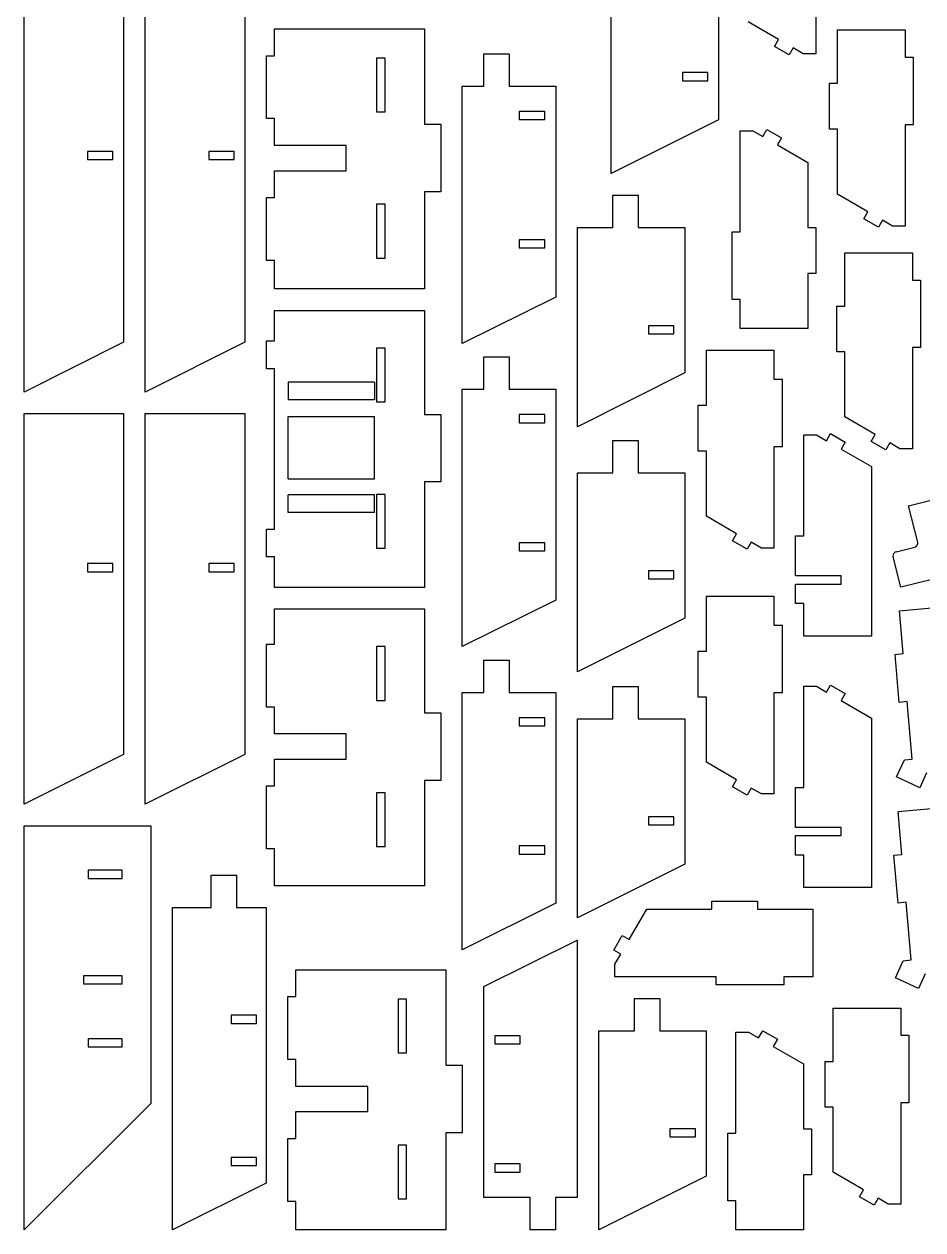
# Model space of a CAD drawing. Extents: x 12 to 2357, y -4 to 494.
# Drawn here: x 2024.7 to 2190.9, y -2.5 to 220.4 of the extents above; entities that cross this region are included whole.
import ezdxf

# ---------------------------------------------------------------- set-up
doc = ezdxf.new("R2010")
doc.units = 0
doc.layers.get('0').update_dxf_attribs({"linetype": 'CONTINUOUS'})

msp = doc.modelspace()

# ---------------------------------------------------------------- linework, layer by layer
for p, q in [((2171.12, 233.62), (2171.12, 214.92)), ((2133.26, 192.76), (2133.26, 229.56)), ((2153.12, 229.56), (2153.12, 202.69)), ((2024.71, 152.37), (2024.71, 224.58)), ((2043.11, 224.58), (2043.11, 161.58)), ((2047.11, 152.37), (2047.11, 224.58)), ((2065.52, 224.58), (2065.52, 161.58)), ((2164.22, 217.57), (2158.62, 220.8)), ((2071.02, 214.55), (2071.02, 219.51)), ((2071.02, 219.51), (2098.74, 219.51)), ((2098.74, 219.51), (2098.74, 201.87)), ((2175.12, 219.3), (2187.62, 219.3)), ((2175.12, 209.44), (2175.12, 219.3)), ((2187.62, 219.3), (2187.62, 214.26)), ((2163.47, 216.27), (2164.22, 217.57)), ((2166.17, 214.71), (2163.47, 216.27)), ((2069.52, 214.55), (2071.02, 214.55)), ((2069.52, 202.91), (2069.52, 214.55)), ((2091.47, 214.1), (2089.9, 214.1)), ((2089.9, 214.1), (2089.9, 204.17)), ((2091.47, 204.17), (2091.47, 214.1)), ((2109.73, 214.91), (2114.42, 214.89)), ((2109.73, 208.91), (2109.73, 214.91)), ((2114.42, 214.89), (2114.42, 208.91)), ((2166.92, 216), (2166.17, 214.71)), ((2168.79, 214.92), (2166.92, 216)), ((2171.12, 214.92), (2168.79, 214.92)), ((2187.62, 214.26), (2189.12, 214.26)), ((2189.12, 214.26), (2189.12, 201.76)), ((2146.43, 211.43), (2146.43, 209.93)), ((2151.12, 211.43), (2146.43, 211.43)), ((2146.43, 209.93), (2151.12, 209.93)), ((2151.12, 209.93), (2151.12, 211.43)), ((2105.74, 208.91), (2109.73, 208.91)), ((2105.74, 161.35), (2105.74, 208.91)), ((2114.42, 208.91), (2123.01, 208.91)), ((2123.01, 208.91), (2123.01, 169.92)), ((2173.62, 209.44), (2175.12, 209.44)), ((2173.62, 200.97), (2173.62, 209.44)), ((2071.02, 202.91), (2069.52, 202.91)), ((2071.02, 197.95), (2071.02, 202.91)), ((2089.9, 204.17), (2091.47, 204.17)), ((2116.28, 204.23), (2116.28, 202.73)), ((2120.97, 204.23), (2116.28, 204.23)), ((2120.97, 202.73), (2120.97, 204.23)), ((2098.74, 201.87), (2101.74, 201.87)), ((2101.74, 201.87), (2101.74, 189.37)), ((2116.28, 202.73), (2120.97, 202.73)), ((2153.12, 202.69), (2133.26, 192.76)), ((2157.12, 200.68), (2159.45, 200.68)), ((2157.12, 181.98), (2157.12, 200.68)), ((2159.45, 200.68), (2161.32, 199.6)), ((2161.32, 199.6), (2162.07, 200.9)), ((2162.07, 200.9), (2164.78, 199.34)), ((2175.12, 200.97), (2173.62, 200.97)), ((2175.12, 188.93), (2175.12, 200.97)), ((2187.62, 201.76), (2187.62, 183.06)), ((2189.12, 201.76), (2187.62, 201.76)), ((2164.78, 199.34), (2164.03, 198.04)), ((2036.45, 196.85), (2036.45, 195.35)), ((2041.13, 196.85), (2036.45, 196.85)), ((2041.13, 195.35), (2041.13, 196.85)), ((2058.85, 196.85), (2058.85, 195.35)), ((2063.54, 196.85), (2058.85, 196.85)), ((2063.54, 195.35), (2063.54, 196.85)), ((2084.28, 197.95), (2071.02, 197.95)), ((2084.28, 193.29), (2084.28, 197.95)), ((2164.03, 198.04), (2169.62, 194.81)), ((2036.45, 195.35), (2041.13, 195.35)), ((2058.85, 195.35), (2063.54, 195.35)), ((2169.62, 194.81), (2169.62, 182.78)), ((2071.02, 193.29), (2084.28, 193.29)), ((2071.02, 188.34), (2071.02, 193.29)), ((2069.52, 188.34), (2071.02, 188.34)), ((2069.52, 176.69), (2069.52, 188.34)), ((2098.74, 189.37), (2098.74, 171.42)), ((2101.74, 189.37), (2098.74, 189.37)), ((2133.59, 188.76), (2138.27, 188.76)), ((2133.59, 182.76), (2133.59, 188.76)), ((2138.27, 188.76), (2138.27, 182.76)), ((2180.72, 185.7), (2175.12, 188.93)), ((2089.9, 187.08), (2089.9, 177.14)), ((2091.47, 187.08), (2089.9, 187.08)), ((2091.47, 177.14), (2091.47, 187.08)), ((2179.97, 184.4), (2180.72, 185.7)), ((2182.67, 182.84), (2179.97, 184.4)), ((2183.42, 184.14), (2182.67, 182.84)), ((2185.29, 183.06), (2183.42, 184.14)), ((2187.62, 183.06), (2185.29, 183.06)), ((2127.01, 182.76), (2133.59, 182.76)), ((2127.01, 145.96), (2127.01, 182.76)), ((2138.27, 182.76), (2146.87, 182.76)), ((2146.87, 182.76), (2146.87, 155.89)), ((2155.62, 181.98), (2157.12, 181.98)), ((2155.62, 169.48), (2155.62, 181.98)), ((2169.62, 182.78), (2171.12, 182.78)), ((2171.12, 182.78), (2171.12, 174.3)), ((2116.28, 180.53), (2116.28, 179.03)), ((2120.97, 180.53), (2116.28, 180.53)), ((2116.28, 179.03), (2120.97, 179.03)), ((2120.97, 179.03), (2120.97, 180.53)), ((2071.02, 176.69), (2069.52, 176.69)), ((2071.02, 171.42), (2071.02, 176.69)), ((2089.9, 177.14), (2091.47, 177.14)), ((2176.48, 178.11), (2188.98, 178.11)), ((2176.48, 168.26), (2176.48, 178.11)), ((2188.98, 178.11), (2188.98, 173.07)), ((2169.62, 174.3), (2169.62, 164.1)), ((2171.12, 174.3), (2169.62, 174.3)), ((2188.98, 173.07), (2190.48, 173.07)), ((2190.48, 173.07), (2190.48, 160.57)), ((2098.74, 171.42), (2071.02, 171.42)), ((2123.01, 169.92), (2105.74, 161.35)), ((2157.12, 169.48), (2155.62, 169.48)), ((2157.12, 164.1), (2157.12, 169.48)), ((2071.02, 167.42), (2098.74, 167.42)), ((2071.02, 161.81), (2071.02, 167.42)), ((2098.74, 167.42), (2098.73, 148.24)), ((2174.98, 168.26), (2176.48, 168.26)), ((2174.98, 159.78), (2174.98, 168.26)), ((2140.18, 164.63), (2140.18, 163.13)), ((2144.87, 164.63), (2140.18, 164.63)), ((2140.18, 163.13), (2144.87, 163.13)), ((2144.87, 163.13), (2144.87, 164.63)), ((2169.62, 164.1), (2157.12, 164.1)), ((2043.11, 161.58), (2024.71, 152.37)), ((2065.52, 161.58), (2047.11, 152.37)), ((2069.52, 161.81), (2071.02, 161.81)), ((2069.52, 156.65), (2069.52, 161.81)), ((2188.98, 160.57), (2188.98, 141.87)), ((2190.48, 160.57), (2188.98, 160.57)), ((2091.47, 160.47), (2089.9, 160.47)), ((2089.9, 160.47), (2089.9, 150.54)), ((2091.47, 150.54), (2091.47, 160.47)), ((2109.73, 158.87), (2114.42, 158.85)), ((2109.73, 152.87), (2109.73, 158.87)), ((2114.42, 158.85), (2114.42, 152.87)), ((2150.87, 160.1), (2163.37, 160.1)), ((2150.87, 149.91), (2150.87, 160.1)), ((2163.37, 160.1), (2163.37, 154.72)), ((2176.48, 159.78), (2174.98, 159.78)), ((2176.48, 147.75), (2176.48, 159.78)), ((2071.02, 156.65), (2069.52, 156.65)), ((2071.02, 127), (2071.02, 156.65)), ((2073.54, 154.18), (2073.54, 150.91)), ((2089.48, 154.18), (2073.54, 154.18)), ((2089.48, 154.18), (2089.48, 150.91)), ((2146.87, 155.89), (2127.01, 145.96)), ((2163.37, 154.72), (2164.87, 154.72)), ((2164.87, 154.72), (2164.87, 142.22)), ((2105.74, 152.87), (2109.73, 152.87)), ((2105.74, 105.3), (2105.74, 152.87)), ((2114.42, 152.87), (2123.01, 152.87)), ((2123.01, 152.87), (2123.01, 113.88)), ((2089.48, 150.91), (2073.54, 150.91)), ((2089.9, 150.54), (2091.47, 150.54)), ((2149.37, 149.91), (2150.87, 149.91)), ((2149.37, 141.42), (2149.37, 149.91)), ((2024.71, 148.38), (2043.11, 148.38)), ((2024.71, 76.17), (2024.71, 148.38)), ((2043.11, 148.38), (2043.11, 85.37)), ((2047.11, 148.38), (2065.52, 148.38)), ((2047.11, 76.17), (2047.11, 148.38)), ((2065.52, 148.38), (2065.52, 85.37)), ((2073.54, 136.31), (2073.54, 147.81)), ((2073.54, 147.81), (2089.48, 147.81)), ((2089.48, 136.31), (2089.48, 147.81)), ((2098.73, 148.24), (2101.74, 148.24)), ((2101.74, 148.24), (2101.74, 135.74)), ((2116.28, 148.18), (2116.28, 146.68)), ((2120.97, 148.18), (2116.28, 148.18)), ((2120.97, 146.68), (2120.97, 148.18)), ((2182.08, 144.52), (2176.48, 147.75)), ((2116.28, 146.68), (2120.97, 146.68)), ((2133.59, 143.42), (2138.27, 143.42)), ((2133.59, 137.42), (2133.59, 143.42)), ((2138.27, 143.42), (2138.27, 137.42)), ((2168.87, 144.45), (2171.2, 144.45)), ((2168.87, 125.75), (2168.87, 144.45)), ((2171.2, 144.45), (2173.07, 143.37)), ((2173.07, 143.37), (2173.82, 144.67)), ((2173.82, 144.67), (2176.52, 143.11)), ((2176.52, 143.11), (2175.77, 141.81)), ((2181.33, 143.22), (2182.08, 144.52)), ((2184.03, 141.66), (2181.33, 143.22)), ((2184.78, 142.95), (2184.03, 141.66)), ((2186.66, 141.87), (2184.78, 142.95)), ((2150.87, 141.42), (2149.37, 141.42)), ((2150.87, 129.4), (2150.87, 141.42)), ((2163.37, 142.22), (2163.37, 123.52)), ((2164.87, 142.22), (2163.37, 142.22)), ((2175.77, 141.81), (2181.37, 138.58)), ((2188.98, 141.87), (2186.66, 141.87)), ((2181.37, 138.58), (2181.37, 107.24)), ((2073.54, 136.31), (2089.48, 136.31)), ((2127.01, 137.42), (2133.59, 137.42)), ((2127.01, 100.63), (2127.01, 137.42)), ((2138.27, 137.42), (2146.87, 137.42)), ((2146.87, 137.42), (2146.87, 110.56)), ((2098.73, 135.74), (2098.74, 116.25)), ((2101.74, 135.74), (2098.73, 135.74)), ((2188.26, 131.33), (2204.09, 135.27)), ((2089.48, 133.35), (2073.54, 133.35)), ((2073.54, 130.08), (2073.54, 133.35)), ((2089.48, 130.08), (2089.48, 133.35)), ((2089.9, 133.45), (2089.9, 123.51)), ((2091.47, 133.45), (2089.9, 133.45)), ((2091.47, 123.51), (2091.47, 133.45)), ((2089.48, 130.08), (2073.54, 130.08)), ((2156.46, 126.17), (2150.87, 129.4)), ((2189.94, 124.59), (2188.26, 131.33)), ((2069.52, 127), (2071.02, 127)), ((2069.52, 121.89), (2069.52, 127)), ((2155.71, 124.87), (2156.46, 126.17)), ((2158.42, 123.31), (2155.71, 124.87)), ((2167.37, 118.37), (2167.37, 125.75)), ((2167.37, 125.75), (2168.87, 125.75)), ((2089.9, 123.51), (2091.47, 123.51)), ((2116.28, 124.49), (2116.28, 122.99)), ((2120.97, 124.49), (2116.28, 124.49)), ((2116.28, 122.99), (2120.97, 122.99)), ((2120.97, 122.99), (2120.97, 124.49)), ((2159.17, 124.6), (2158.42, 123.31)), ((2161.04, 123.52), (2159.17, 124.6)), ((2163.37, 123.52), (2161.04, 123.52)), ((2185.94, 122.82), (2189.4, 123.68)), ((2036.45, 120.65), (2036.45, 119.15)), ((2041.13, 120.65), (2036.45, 120.65)), ((2041.13, 119.15), (2041.13, 120.65)), ((2058.85, 120.65), (2058.85, 119.15)), ((2063.54, 120.65), (2058.85, 120.65)), ((2063.54, 119.15), (2063.54, 120.65)), ((2071.02, 121.89), (2069.52, 121.89)), ((2071.02, 116.25), (2071.02, 121.89)), ((2186.8, 116.27), (2185.39, 121.91)), ((2036.45, 119.15), (2041.13, 119.15)), ((2058.85, 119.15), (2063.54, 119.15)), ((2140.18, 119.3), (2140.18, 117.8)), ((2144.87, 119.3), (2140.18, 119.3)), ((2144.87, 117.8), (2144.87, 119.3)), ((2175.82, 118.37), (2167.37, 118.37)), ((2175.82, 116.87), (2175.82, 118.37)), ((2098.74, 116.25), (2071.02, 116.25)), ((2140.18, 117.8), (2144.87, 117.8)), ((2167.37, 116.87), (2175.82, 116.87)), ((2167.37, 113.25), (2167.37, 116.87)), ((2192.87, 117.78), (2186.8, 116.27)), ((2123.01, 113.88), (2105.74, 105.3)), ((2150.87, 114.63), (2163.37, 114.63)), ((2150.87, 104.43), (2150.87, 114.63)), ((2163.37, 114.63), (2163.37, 109.25)), ((2071.02, 112.25), (2098.74, 112.25)), ((2071.02, 105.75), (2071.02, 112.25)), ((2098.74, 112.25), (2098.73, 93.07)), ((2168.87, 113.25), (2167.37, 113.25)), ((2168.87, 107.24), (2168.87, 113.25)), ((2186.55, 111.94), (2200.33, 113.15)), ((2187.24, 104), (2186.55, 111.94)), ((2146.87, 110.56), (2127.01, 100.63)), ((2163.37, 109.25), (2164.87, 109.25)), ((2164.87, 109.25), (2164.87, 96.75)), ((2181.37, 107.24), (2168.87, 107.24)), ((2069.52, 105.75), (2071.02, 105.75)), ((2069.52, 94.1), (2069.52, 105.75)), ((2091.47, 105.3), (2089.9, 105.3)), ((2089.9, 105.3), (2089.9, 95.36)), ((2091.47, 95.36), (2091.47, 105.3)), ((2109.73, 102.82), (2114.42, 102.8)), ((2109.73, 96.82), (2109.73, 102.82)), ((2114.42, 102.8), (2114.42, 96.82)), ((2149.37, 104.43), (2150.87, 104.43)), ((2149.37, 95.95), (2149.37, 104.43)), ((2185.75, 103.84), (2187.24, 104)), ((2186.53, 94.98), (2185.75, 103.84)), ((2173.07, 96.88), (2173.82, 98.18)), ((2173.82, 98.18), (2176.52, 96.62)), ((2105.74, 96.82), (2109.73, 96.82)), ((2105.74, 49.26), (2105.74, 96.82)), ((2114.42, 96.82), (2123.01, 96.82)), ((2123.01, 96.82), (2123.01, 57.84)), ((2133.59, 97.95), (2138.27, 97.95)), ((2133.59, 91.95), (2133.59, 97.95)), ((2138.27, 97.95), (2138.27, 91.95)), ((2150.87, 95.95), (2149.37, 95.95)), ((2150.87, 83.92), (2150.87, 95.95)), ((2163.37, 96.75), (2163.37, 78.05)), ((2164.87, 96.75), (2163.37, 96.75)), ((2168.87, 97.96), (2171.2, 97.96)), ((2168.87, 79.26), (2168.87, 97.96)), ((2171.2, 97.96), (2173.07, 96.88)), ((2176.52, 96.62), (2175.77, 95.32)), ((2071.02, 94.1), (2069.52, 94.1)), ((2071.02, 89.15), (2071.02, 94.1)), ((2089.9, 95.36), (2091.47, 95.36)), ((2175.77, 95.32), (2181.37, 92.09)), ((2188.02, 95.14), (2186.53, 94.98)), ((2188.95, 84.47), (2188.02, 95.14)), ((2098.73, 93.07), (2101.74, 93.07)), ((2101.74, 93.07), (2101.74, 80.57)), ((2116.28, 92.14), (2116.28, 90.64)), ((2120.97, 92.14), (2116.28, 92.14)), ((2120.97, 90.64), (2120.97, 92.14)), ((2127.01, 91.95), (2133.59, 91.95)), ((2127.01, 55.15), (2127.01, 91.95)), ((2138.27, 91.95), (2146.87, 91.95)), ((2146.87, 91.95), (2146.87, 65.08)), ((2181.37, 92.09), (2181.37, 60.75)), ((2116.28, 90.64), (2120.97, 90.64)), ((2084.28, 89.15), (2071.02, 89.15)), ((2084.28, 84.49), (2084.28, 89.15)), ((2043.11, 85.37), (2024.71, 76.17)), ((2065.52, 85.37), (2047.11, 76.17)), ((2071.02, 84.49), (2084.28, 84.49)), ((2071.02, 79.53), (2071.02, 84.49)), ((2156.46, 80.69), (2150.87, 83.92)), ((2186.03, 81.19), (2187.49, 84.34)), ((2187.49, 84.34), (2188.95, 84.47)), ((2098.73, 80.57), (2098.74, 61.07)), ((2101.74, 80.57), (2098.73, 80.57)), ((2155.71, 79.39), (2156.46, 80.69)), ((2190.32, 79.19), (2186.03, 81.19)), ((2191.54, 81.93), (2190.32, 79.19)), ((2069.52, 79.53), (2071.02, 79.53)), ((2069.52, 67.89), (2069.52, 79.53)), ((2089.9, 78.27), (2089.9, 68.34)), ((2091.47, 78.27), (2089.9, 78.27)), ((2091.47, 68.34), (2091.47, 78.27)), ((2158.42, 77.83), (2155.71, 79.39)), ((2159.17, 79.13), (2158.42, 77.83)), ((2161.04, 78.05), (2159.17, 79.13)), ((2163.37, 78.05), (2161.04, 78.05)), ((2167.37, 71.88), (2167.37, 79.26)), ((2167.37, 79.26), (2168.87, 79.26)), ((2186.33, 74.83), (2200.11, 76.03)), ((2140.18, 73.82), (2140.18, 72.32)), ((2144.87, 73.82), (2140.18, 73.82)), ((2144.87, 72.32), (2144.87, 73.82)), ((2187.02, 66.89), (2186.33, 74.83)), ((2024.71, 72.18), (2048.15, 72.18)), ((2024.71, -2.54), (2024.71, 72.18)), ((2048.15, 72.18), (2048.15, 20.85)), ((2140.18, 72.32), (2144.87, 72.32)), ((2175.82, 71.88), (2167.37, 71.88)), ((2175.82, 70.38), (2175.82, 71.88)), ((2167.37, 70.38), (2175.82, 70.38)), ((2167.37, 66.76), (2167.37, 70.38)), ((2071.02, 67.89), (2069.52, 67.89)), ((2071.02, 61.07), (2071.02, 67.89)), ((2089.9, 68.34), (2091.47, 68.34)), ((2116.28, 68.45), (2116.28, 66.95)), ((2120.97, 68.45), (2116.28, 68.45)), ((2116.28, 66.95), (2120.97, 66.95)), ((2120.97, 66.95), (2120.97, 68.45)), ((2185.53, 66.73), (2187.02, 66.89)), ((2146.87, 65.08), (2127.01, 55.15)), ((2168.87, 66.76), (2167.37, 66.76)), ((2168.87, 60.75), (2168.87, 66.76)), ((2186.31, 57.87), (2185.53, 66.73)), ((2042.83, 63.95), (2036.58, 63.95)), ((2036.58, 63.95), (2036.58, 62.45)), ((2036.58, 62.45), (2042.83, 62.45)), ((2042.83, 62.45), (2042.83, 63.95)), ((2059.33, 63.07), (2064.01, 63.07)), ((2059.33, 57.07), (2059.33, 63.07)), ((2064.01, 63.07), (2064.01, 57.07)), ((2098.74, 61.07), (2071.02, 61.07)), ((2181.37, 60.75), (2168.87, 60.75)), ((2151.87, 58.25), (2160.35, 58.25)), ((2151.87, 56.75), (2151.87, 58.25)), ((2160.35, 58.25), (2160.35, 56.75)), ((2187.8, 58.03), (2186.31, 57.87)), ((2188.73, 47.36), (2187.8, 58.03)), ((2052.15, 57.07), (2059.33, 57.07)), ((2052.15, -2.54), (2052.15, 57.07)), ((2064.01, 57.07), (2069.48, 57.07)), ((2069.48, 57.07), (2069.48, 6.12)), ((2123.01, 57.84), (2105.74, 49.26)), ((2136.61, 51.16), (2139.84, 56.75)), ((2139.84, 56.75), (2151.87, 56.75)), ((2160.35, 56.75), (2170.55, 56.75)), ((2170.55, 56.75), (2170.55, 44.25)), ((2133.75, 49.2), (2135.31, 51.91)), ((2135.31, 51.91), (2136.61, 51.16)), ((2109.71, 42.44), (2126.98, 51.02)), ((2126.98, 51.02), (2126.98, 3.46)), ((2135.05, 48.45), (2133.75, 49.2)), ((2133.97, 46.58), (2135.05, 48.45)), ((2185.81, 44.08), (2187.27, 47.23)), ((2187.27, 47.23), (2188.73, 47.36)), ((2074.98, 40.59), (2074.98, 45.55)), ((2074.98, 45.55), (2102.71, 45.55)), ((2102.71, 45.55), (2102.71, 27.91)), ((2133.97, 44.25), (2133.97, 46.58)), ((2191.32, 44.82), (2190.1, 42.08)), ((2042.85, 44.44), (2035.67, 44.44)), ((2035.67, 44.44), (2035.67, 42.94)), ((2035.67, 42.94), (2042.85, 42.94)), ((2042.85, 42.94), (2042.85, 44.44)), ((2109.71, 3.46), (2109.71, 42.44)), ((2152.67, 44.25), (2133.97, 44.25)), ((2152.67, 42.75), (2152.67, 44.25)), ((2165.17, 42.75), (2152.67, 42.75)), ((2165.17, 44.25), (2165.17, 42.75)), ((2170.55, 44.25), (2165.17, 44.25)), ((2190.1, 42.08), (2185.81, 44.08)), ((2073.48, 40.59), (2074.98, 40.59)), ((2073.48, 28.94), (2073.48, 40.59)), ((2095.44, 40.14), (2093.86, 40.14)), ((2093.86, 40.14), (2093.86, 30.2)), ((2095.44, 30.2), (2095.44, 40.14)), ((2137.55, 40.25), (2142.24, 40.25)), ((2137.55, 34.25), (2137.55, 40.25)), ((2142.24, 40.25), (2142.24, 34.25)), ((2174.33, 38.46), (2186.83, 38.46)), ((2174.33, 28.61), (2174.33, 38.46)), ((2186.83, 38.46), (2186.83, 33.43)), ((2063.02, 37.14), (2063.02, 35.64)), ((2067.71, 37.14), (2063.02, 37.14)), ((2067.71, 35.64), (2067.71, 37.14)), ((2063.02, 35.64), (2067.71, 35.64)), ((2130.98, 34.25), (2137.55, 34.25)), ((2130.98, -2.54), (2130.98, 34.25)), ((2142.24, 34.25), (2150.83, 34.25)), ((2150.83, 34.25), (2150.83, 7.39)), ((2156.33, 34.04), (2158.66, 34.04)), ((2156.33, 15.34), (2156.33, 34.04)), ((2158.66, 34.04), (2160.53, 32.96)), ((2160.53, 32.96), (2161.28, 34.25)), ((2161.28, 34.25), (2163.99, 32.69)), ((2042.83, 32.8), (2036.58, 32.8)), ((2036.58, 32.8), (2036.58, 31.3)), ((2036.58, 31.3), (2042.83, 31.3)), ((2042.83, 31.3), (2042.83, 32.8)), ((2116.44, 33.34), (2111.75, 33.34)), ((2111.75, 33.34), (2111.75, 31.84)), ((2111.75, 31.84), (2116.44, 31.84)), ((2116.44, 31.84), (2116.44, 33.34)), ((2163.99, 32.69), (2163.24, 31.39)), ((2163.24, 31.39), (2168.83, 28.16)), ((2186.83, 33.43), (2188.33, 33.43)), ((2188.33, 33.43), (2188.33, 20.93)), ((2093.86, 30.2), (2095.44, 30.2)), ((2074.98, 28.94), (2073.48, 28.94)), ((2074.98, 23.99), (2074.98, 28.94)), ((2102.71, 27.91), (2105.71, 27.91)), ((2105.71, 27.91), (2105.71, 15.41)), ((2168.83, 28.16), (2168.83, 16.14)), ((2172.83, 28.61), (2174.33, 28.61)), ((2172.83, 20.14), (2172.83, 28.61)), ((2088.24, 23.99), (2074.98, 23.99)), ((2088.24, 19.33), (2088.24, 23.99)), ((2048.15, 20.85), (2024.71, -2.54)), ((2174.33, 20.14), (2172.83, 20.14)), ((2174.33, 8.1), (2174.33, 20.14)), ((2186.83, 20.93), (2186.83, 2.23)), ((2188.33, 20.93), (2186.83, 20.93)), ((2074.98, 19.33), (2088.24, 19.33)), ((2074.98, 14.37), (2074.98, 19.33)), ((2144.14, 16.13), (2144.14, 14.63)), ((2148.83, 16.13), (2144.14, 16.13)), ((2148.83, 14.63), (2148.83, 16.13)), ((2168.83, 16.14), (2170.33, 16.14)), ((2170.33, 16.14), (2170.33, 7.65)), ((2073.48, 14.37), (2074.98, 14.37)), ((2073.48, 2.73), (2073.48, 14.37)), ((2102.71, 15.41), (2102.71, -2.54)), ((2105.71, 15.41), (2102.71, 15.41)), ((2144.14, 14.63), (2148.83, 14.63)), ((2154.83, 15.34), (2156.33, 15.34)), ((2154.83, 2.84), (2154.83, 15.34)), ((2093.86, 13.11), (2093.86, 3.18)), ((2095.44, 13.11), (2093.86, 13.11)), ((2095.44, 3.18), (2095.44, 13.11)), ((2063.02, 10.84), (2063.02, 9.34)), ((2067.71, 10.84), (2063.02, 10.84)), ((2063.02, 9.34), (2067.71, 9.34)), ((2067.71, 9.34), (2067.71, 10.84)), ((2111.75, 9.64), (2111.75, 8.14)), ((2116.44, 9.64), (2111.75, 9.64)), ((2116.44, 8.14), (2116.44, 9.64)), ((2111.75, 8.14), (2116.44, 8.14)), ((2150.83, 7.39), (2130.98, -2.54)), ((2168.83, 7.65), (2168.83, -2.54)), ((2170.33, 7.65), (2168.83, 7.65)), ((2179.93, 4.87), (2174.33, 8.1)), ((2069.48, 6.12), (2052.15, -2.54)), ((2179.18, 3.57), (2179.93, 4.87)), ((2074.98, 2.73), (2073.48, 2.73)), ((2074.98, -2.54), (2074.98, 2.73)), ((2093.86, 3.18), (2095.44, 3.18)), ((2118.3, 3.46), (2109.71, 3.46)), ((2118.3, -2.52), (2118.3, 3.46)), ((2122.99, 3.46), (2122.99, -2.54)), ((2126.98, 3.46), (2122.99, 3.46)), ((2156.33, 2.84), (2154.83, 2.84)), ((2156.33, -2.54), (2156.33, 2.84)), ((2181.89, 2.01), (2179.18, 3.57)), ((2182.64, 3.31), (2181.89, 2.01)), ((2184.51, 2.23), (2182.64, 3.31)), ((2186.83, 2.23), (2184.51, 2.23)), ((2102.71, -2.54), (2074.98, -2.54)), ((2122.99, -2.54), (2118.3, -2.52)), ((2168.83, -2.54), (2156.33, -2.54))]:
    msp.add_line(p, q)
for centre, start, end in [((2186.12, 122.09), 103.9999, 193.9999), ((2189.22, 124.41), 283.9999, 13.9999)]:
    msp.add_arc(centre, 0.75, start, end)

doc.saveas('drawing.dxf')
